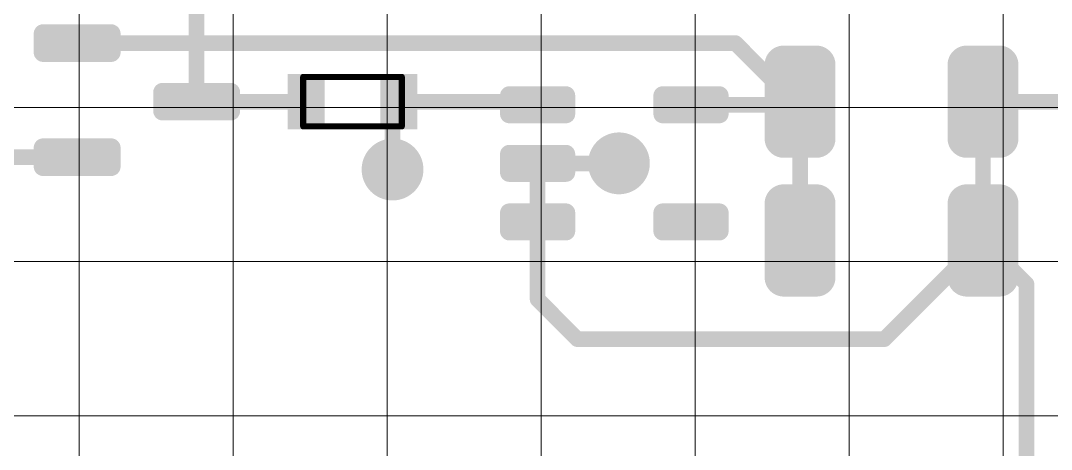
# Model space of a CAD drawing. Extents: x 1752 to 2593, y 74 to 668.
# Drawn here: x 1904.11 to 1935.35, y 530.14 to 543.11 of the extents above; entities that cross this region are included whole.
import ezdxf

# ---------------------------------------------------------------- set-up
doc = ezdxf.new("R2010")
doc.units = 0
doc.header["$MEASUREMENT"] = 0
doc.layers.get('0').update_dxf_attribs({"linetype": 'CONTINUOUS'})
for name, color, linetype in [('BottomSolder', 6, 'CONTINUOUS'), ('KeepOutLayer', 6, 'CONTINUOUS'), ('TopLayer', 1, 'CONTINUOUS')]:
    doc.layers.add(name, color=color, linetype=linetype)

# ---------------------------------------------------------------- blocks, each defined once
blk = doc.blocks.new('CAP3216X125N_26')
at = {"layer": 'TopLayer', "const_width": 0.31049976}
for points in [[(-1.90473076, 0.59948572, 1), (-1.594231, 0.59948572, 1)], [(-1.37573004, 0.59948572, 1), (-1.06523028, 0.59948572, 1)], [(1.06524044, 0.59948572, 1), (1.3757402, 0.59948572, 1)], [(1.59424116, 0.59948572, 1), (1.90474092, 0.59948572, 1)], [(-1.90473076, -0.59951112, 1), (-1.594231, -0.59951112, 1)], [(-1.37573004, -0.59951112, 1), (-1.06523028, -0.59951112, 1)], [(1.06524044, -0.59951112, 1), (1.3757402, -0.59951112, 1)], [(1.59424116, -0.59951112, 1), (1.90474092, -0.59951112, 1)]]:
    blk.add_lwpolyline(points, format="xyb", close=True, dxfattribs=at)
at = {"layer": 'TopLayer'}
for points in [[(-1.22048016, -0.91001088), (-1.22048016, 0.9099854799999999), (-1.74948088, -0.91001088), (-1.74948088, 0.9099854799999999)], [(1.74949104, -0.91001088), (1.74949104, 0.9099854799999999), (1.22049032, -0.91001088), (1.22049032, 0.9099854799999999)], [(-0.9099803999999999, -0.59951112), (-0.9099803999999999, 0.59948572), (-2.05998064, -0.59951112), (-2.05998064, 0.59948572)], [(2.0599908, -0.59951112), (2.0599908, 0.59948572), (0.90999056, -0.59951112), (0.90999056, 0.59948572)]]:
    blk.add_solid(points, dxfattribs=at)
blk = doc.blocks.new('CAP3216X125N_29')
at = {"layer": 'TopLayer', "const_width": 0.31049976}
for points in [[(-1.90473076, 0.5995187399999999, 1), (-1.594231, 0.5995187399999999, 1)], [(-1.37573004, 0.5995187399999999, 1), (-1.06523028, 0.5995187399999999, 1)], [(1.06524044, 0.5995187399999999, 1), (1.3757402, 0.5995187399999999, 1)], [(1.59424116, 0.5995187399999999, 1), (1.90474092, 0.5995187399999999, 1)], [(-1.90473076, -0.5994781, 1), (-1.594231, -0.5994781, 1)], [(-1.37573004, -0.5994781, 1), (-1.06523028, -0.5994781, 1)], [(1.06524044, -0.5994781, 1), (1.3757402, -0.5994781, 1)], [(1.59424116, -0.5994781, 1), (1.90474092, -0.5994781, 1)]]:
    blk.add_lwpolyline(points, format="xyb", close=True, dxfattribs=at)
at = {"layer": 'TopLayer'}
for points in [[(-1.22048016, -0.9099778599999999), (-1.22048016, 0.9100185), (-1.74948088, -0.9099778599999999), (-1.74948088, 0.9100185)], [(1.74949104, -0.9099778599999999), (1.74949104, 0.9100185), (1.22049032, -0.9099778599999999), (1.22049032, 0.9100185)], [(-0.9099803999999999, -0.5994781), (-0.9099803999999999, 0.5995187399999999), (-2.05998064, -0.5994781), (-2.05998064, 0.5995187399999999)], [(2.0599908, -0.5994781), (2.0599908, 0.5995187399999999), (0.90999056, -0.5994781), (0.90999056, 0.5995187399999999)]]:
    blk.add_solid(points, dxfattribs=at)
blk = doc.blocks.new('SOT95P280X145_5N_56')
at = {"layer": 'TopLayer', "const_width": 0.1499997}
for points in [[(-1.78001422, 1.09998256, 1), (-1.63001706, 1.09998256, 1)], [(-0.86001606, 1.09998256, 1), (-0.7100189, 1.09998256, 1)], [(0.7099985799999999, 1.09998256, 1), (0.8599957399999999, 1.09998256, 1)], [(1.62999674, 1.09998256, 1), (1.7799939, 1.09998256, 1)], [(-1.78001422, 0.7999831599999999, 1), (-1.63001706, 0.7999831599999999, 1)], [(-0.86001606, 0.7999831599999999, 1), (-0.7100189, 0.7999831599999999, 1)], [(0.7099985799999999, 0.7999831599999999, 1), (0.8599957399999999, 0.7999831599999999, 1)], [(1.62999674, 0.7999831599999999, 1), (1.7799939, 0.7999831599999999, 1)], [(-1.78001422, 0.14997176, 1), (-1.63001706, 0.14997176, 1)], [(-0.86001606, 0.14997176, 1), (-0.7100189, 0.14997176, 1)], [(-1.78001422, -0.15002764, 1), (-1.63001706, -0.15002764, 1)], [(-0.86001606, -0.15002764, 1), (-0.7100189, -0.15002764, 1)], [(-1.78001422, -0.8000390399999999, 1), (-1.63001706, -0.8000390399999999, 1)], [(-0.86001606, -0.8000390399999999, 1), (-0.7100189, -0.8000390399999999, 1)], [(0.7099985799999999, -0.8000390399999999, 1), (0.8599957399999999, -0.8000390399999999, 1)], [(1.62999674, -0.8000390399999999, 1), (1.7799939, -0.8000390399999999, 1)], [(-1.78001422, -1.10003844, 1), (-1.63001706, -1.10003844, 1)], [(-0.86001606, -1.10003844, 1), (-0.7100189, -1.10003844, 1)], [(0.7099985799999999, -1.10003844, 1), (0.8599957399999999, -1.10003844, 1)], [(1.62999674, -1.10003844, 1), (1.7799939, -1.10003844, 1)]]:
    blk.add_lwpolyline(points, format="xyb", close=True, dxfattribs=at)
at = {"layer": 'TopLayer'}
for points in [[(-1.70501564, 0.64998346), (-0.7850174799999999, 0.64998346), (-1.70501564, 1.24998226), (-0.7850174799999999, 1.24998226)], [(0.78499716, 0.64998346), (1.70499532, 0.64998346), (0.78499716, 1.24998226), (1.70499532, 1.24998226)], [(-1.85501534, 0.7999831599999999), (-0.63501778, 0.7999831599999999), (-1.85501534, 1.09998256), (-0.63501778, 1.09998256)], [(0.63499746, 0.7999831599999999), (1.85499502, 0.7999831599999999), (0.63499746, 1.09998256), (1.85499502, 1.09998256)], [(-1.70501564, -0.30002734), (-0.7850174799999999, -0.30002734), (-1.70501564, 0.29997146), (-0.7850174799999999, 0.29997146)], [(-1.85501534, -0.15002764), (-0.63501778, -0.15002764), (-1.85501534, 0.14997176), (-0.63501778, 0.14997176)], [(-1.70501564, -1.25003814), (-0.7850174799999999, -1.25003814), (-1.70501564, -0.65003934), (-0.7850174799999999, -0.65003934)], [(0.78499716, -1.25003814), (1.70499532, -1.25003814), (0.78499716, -0.65003934), (1.70499532, -0.65003934)], [(-1.85501534, -1.10003844), (-0.63501778, -1.10003844), (-1.85501534, -0.8000390399999999), (-0.63501778, -0.8000390399999999)], [(0.63499746, -1.10003844), (1.85499502, -1.10003844), (0.63499746, -0.8000390399999999), (1.85499502, -0.8000390399999999)]]:
    blk.add_solid(points, dxfattribs=at)
blk = doc.blocks.new('___0603_72')
at = {"layer": 'KeepOutLayer', "const_width": 0.0999998}
for points in [[(-0.79995776, 0.39997888), (-0.79995776, -0.40001952)], [(0.8000390399999999, 0.39997888), (-0.79995776, 0.39997888)], [(0.8000390399999999, 0.39997888), (0.8000390399999999, -0.40001952)], [(0.8000390399999999, -0.40001952), (-0.79995776, -0.40001952)]]:
    blk.add_lwpolyline(points, dxfattribs=at)
at = {"layer": 'KeepOutLayer', "const_width": 0.0499999}
for points in [[(-0.8249564399999999, 0.39997888, 1), (-0.7749590799999999, 0.39997888, 1)], [(-0.8249564399999999, 0.39997888, 1), (-0.7749590799999999, 0.39997888, 1)], [(0.77504036, 0.39997888, 1), (0.82503772, 0.39997888, 1)], [(0.77504036, 0.39997888, 1), (0.82503772, 0.39997888, 1)], [(-0.8249564399999999, -0.40001952, 1), (-0.7749590799999999, -0.40001952, 1)], [(-0.8249564399999999, -0.40001952, 1), (-0.7749590799999999, -0.40001952, 1)], [(0.77504036, -0.40001952, 1), (0.82503772, -0.40001952, 1)], [(0.77504036, -0.40001952, 1), (0.82503772, -0.40001952, 1)]]:
    blk.add_lwpolyline(points, format="xyb", close=True, dxfattribs=at)
at = {"layer": 'TopLayer'}
for points in [[(-1.04996996, -0.4500194199999999), (-0.44997116, -0.4500194199999999), (-1.04996996, 0.44997878), (-0.44997116, 0.44997878)], [(0.45005244, -0.4500194199999999), (1.05005124, -0.4500194199999999), (0.45005244, 0.44997878), (1.05005124, 0.44997878)]]:
    blk.add_solid(points, dxfattribs=at)
blk = doc.blocks.new('SOT23_3P96_237X112L42X44_123')
at = {"layer": 'TopLayer', "const_width": 0.15249906}
for points in [[(-1.59873188, 1.10253018, 1), (-1.44623536, 1.10253018, 1)], [(-0.49373028, 1.10253018, 1), (-0.34123376, 1.10253018, 1)], [(-1.59873188, 0.79753206, 1), (-1.44623536, 0.79753206, 1)], [(-0.49373028, 0.79753206, 1), (-0.34123376, 0.79753206, 1)], [(0.34126932, 0.15251938, 1), (0.49376584, 0.15251938, 1)], [(1.44627092, 0.15251938, 1), (1.59876744, 0.15251938, 1)], [(0.34126932, -0.15247874, 1), (0.49376584, -0.15247874, 1)], [(1.44627092, -0.15247874, 1), (1.59876744, -0.15247874, 1)], [(-1.59873188, -0.7475042199999999, 1), (-1.44623536, -0.7475042199999999, 1)], [(-0.49373028, -0.7475042199999999, 1), (-0.34123376, -0.7475042199999999, 1)], [(-1.59873188, -1.05250234, 1), (-1.44623536, -1.05250234, 1)], [(-0.49373028, -1.05250234, 1), (-0.34123376, -1.05250234, 1)]]:
    blk.add_lwpolyline(points, format="xyb", close=True, dxfattribs=at)
at = {"layer": 'TopLayer'}
for points in [[(-1.52248362, 1.25502924), (-1.52248362, 0.645033), (-0.41748202, 1.25502924), (-0.41748202, 0.645033)], [(-1.67498268, 1.10253018), (-1.67498268, 0.79753206), (-0.26498296, 1.10253018), (-0.26498296, 0.79753206)], [(0.41751758, 0.30501844), (0.41751758, -0.3049778), (1.52251918, 0.30501844), (1.52251918, -0.3049778)], [(0.26501852, 0.15251938), (0.26501852, -0.15247874), (1.67501824, 0.15251938), (1.67501824, -0.15247874)], [(-1.52248362, -0.5950051599999999), (-1.52248362, -1.2050014), (-0.41748202, -0.5950051599999999), (-0.41748202, -1.2050014)], [(-1.67498268, -0.7475042199999999), (-1.67498268, -1.05250234), (-0.26498296, -0.7475042199999999), (-0.26498296, -1.05250234)]]:
    blk.add_solid(points, dxfattribs=at)

msp = doc.modelspace()

# ---------------------------------------------------------------- linework, layer by layer
at = {"lineweight": 9}
for p, q in [((1905.886099319274, 615.1674372301444), (1905.886099319274, 465.8091769876678)), ((1910.553545357919, 615.1674372301444), (1910.553545357919, 461.1417369233536)), ((1915.220991396564, 615.1674372301444), (1915.220991396564, 465.8091769876678)), ((1919.88843743521, 615.1674372301444), (1919.88843743521, 465.8091769876678)), ((1924.555883473855, 615.1674372301444), (1924.555883473855, 465.8091769876678)), ((1929.2233295125, 615.1674372301444), (1929.2233295125, 461.1417369233536)), ((1933.890775551145, 615.1674372301444), (1933.890775551145, 465.8091769876678)), ((2003.902491073655, 540.4883195803219), (1812.53717854637, 540.4883195803219)), ((2041.242065366484, 540.488299386842), (1849.8767528392, 540.488299386842)), ((2003.902491073655, 535.8208735416769), (1817.204648295641, 535.8208735416769)), ((2041.242065366484, 535.8208533481967), (1854.54422258847, 535.8208533481967)), ((2003.902491073655, 531.1534275030316), (1817.204648295641, 531.1534275030316)), ((2041.242065366484, 531.1534073095514), (1854.54422258847, 531.1534073095514))]:
    msp.add_line(p, q, dxfattribs=at)
at = {"layer": 'BottomSolder', "const_width": 0.9364748796110403}
for points in [[(1914.918151095214, 538.6075464217678, 1), (1915.854625974825, 538.6075464217678, 1)], [(1921.779247483792, 538.7941964686662, 1), (1922.715722363402, 538.7941964686662, 1)]]:
    msp.add_lwpolyline(points, format="xyb", close=True, dxfattribs=at)
at = {"layer": 'TopLayer', "const_width": 0.4742125175263521}
for points in [[(1909.449437500597, 540.661265992671), (1909.449437500597, 548.1290698761724)], [(1905.827497134233, 542.4349156507232), (1925.776005424008, 542.4349156507232)], [(1925.776005424008, 542.4349156507232), (1927.643074948012, 540.5678461267181)], [(1925.776005424008, 542.4349156507232), (1927.643074948012, 540.5678461267181)], [(1925.776005424008, 542.4349156507232), (1927.643074948012, 540.5678461267181)], [(1909.449437500597, 540.661265992671), (1912.348772832752, 540.661265992671)], [(1915.386388535019, 540.0508596401111), (1915.996794887579, 540.661265992671)], [(1915.386388535019, 540.0508596401111), (1915.996794887579, 540.661265992671)], [(1915.573038581918, 540.661265992671), (1915.996794887579, 540.661265992671)], [(1915.784916734748, 540.4493878398401), (1915.996794887579, 540.661265992671)], [(1915.996794887579, 540.661265992671), (1919.689677446564, 540.661265992671)], [(1919.689677446564, 540.661265992671), (1919.783097312516, 540.5678461267181)], [(1924.431897464331, 540.5678461267181), (1927.643074948012, 540.5678461267181)], [(1927.643074948012, 540.5678461267181), (1927.736494813965, 540.661265992671)], [(1927.736494813965, 536.4605018274154), (1927.736494813965, 540.661265992671)], [(1933.281366938897, 536.4605018274154), (1933.281366938897, 540.661265992671)], [(1933.281366938897, 540.661265992671), (1936.949969816984, 540.661265992671)], [(1915.386388535019, 540.0508596401111), (1915.784916734748, 540.4493878398401)], [(1915.386388535019, 538.6075464217678), (1915.386388535019, 540.0508596401111)], [(1889.248742994002, 538.9809413580678), (1905.827497134233, 538.9809413580678)], [(1919.783097312516, 537.0205468106141), (1919.783097312516, 538.7941964686662)], [(1919.783097312516, 538.7941964686662), (1922.247484923597, 538.7941964686662)], [(1919.783097312516, 534.6775576040199), (1919.783097312516, 537.0205468106141)], [(1930.294207448495, 533.4733423370134), (1933.281366938897, 536.4605018274154)], [(1933.281366938897, 536.4605018274154), (1934.597591202543, 535.1442775637694)], [(1934.597591202543, 523.1583664982835), (1934.597591202543, 535.1442775637694)], [(1919.783097312516, 534.6775576040199), (1920.987312579522, 533.4733423370134)], [(1920.987312579522, 533.4733423370134), (1930.294207448495, 533.4733423370134)]]:
    msp.add_lwpolyline(points, dxfattribs=at)
at = {"layer": 'TopLayer'}
for points, const_width in [([(1905.708944004851, 542.4349156507232, 1), (1905.946050263614, 542.4349156507232, 1)], 0.2371062587631761), ([(1925.657452294625, 542.4349156507232, 1), (1925.894558553388, 542.4349156507232, 1)], 0.2371062587631761), ([(1925.657452294625, 542.4349156507232, 1), (1925.894558553388, 542.4349156507232, 1)], 0.2371062587631761), ([(1925.657452294625, 542.4349156507232, 1), (1925.894558553388, 542.4349156507232, 1)], 0.2371062587631761), ([(1925.657452294625, 542.4349156507232, 1), (1925.894558553388, 542.4349156507232, 1)], 0.2371062587631761), ([(1909.330884371214, 540.661265992671, 1), (1909.567990629977, 540.661265992671, 1)], 0.2371062587631761), ([(1909.330884371214, 540.661265992671, 1), (1909.567990629977, 540.661265992671, 1)], 0.2371062587631761), ([(1912.23021970337, 540.661265992671, 1), (1912.467325962134, 540.661265992671, 1)], 0.2371062587631761), ([(1915.454485452536, 540.661265992671, 1), (1915.691591711299, 540.661265992671, 1)], 0.2371062587631761), ([(1915.878241758197, 540.661265992671, 1), (1916.115348016961, 540.661265992671, 1)], 0.2371062587631761), ([(1915.878241758197, 540.661265992671, 1), (1916.115348016961, 540.661265992671, 1)], 0.2371062587631761), ([(1915.878241758197, 540.661265992671, 1), (1916.115348016961, 540.661265992671, 1)], 0.2371062587631761), ([(1915.878241758197, 540.661265992671, 1), (1916.115348016961, 540.661265992671, 1)], 0.2371062587631761), ([(1915.878241758197, 540.661265992671, 1), (1916.115348016961, 540.661265992671, 1)], 0.2371062587631761), ([(1919.571124317182, 540.661265992671, 1), (1919.808230575945, 540.661265992671, 1)], 0.2371062587631761), ([(1919.571124317182, 540.661265992671, 1), (1919.808230575945, 540.661265992671, 1)], 0.2371062587631761), ([(1919.664544183135, 540.5678461267181, 1), (1919.901650441898, 540.5678461267181, 1)], 0.2371062587631761), ([(1924.313344334949, 540.5678461267181, 1), (1924.550450593712, 540.5678461267181, 1)], 0.2371062587631761), ([(1927.524521818631, 540.5678461267181, 1), (1927.761628077394, 540.5678461267181, 1)], 0.2371062587631761), ([(1927.524521818631, 540.5678461267181, 1), (1927.761628077394, 540.5678461267181, 1)], 0.2371062587631761), ([(1927.524521818631, 540.5678461267181, 1), (1927.761628077394, 540.5678461267181, 1)], 0.2371062587631761), ([(1927.524521818631, 540.5678461267181, 1), (1927.761628077394, 540.5678461267181, 1)], 0.2371062587631761), ([(1927.524521818631, 540.5678461267181, 1), (1927.761628077394, 540.5678461267181, 1)], 0.2371062587631761), ([(1927.617941684583, 540.661265992671, 1), (1927.855047943347, 540.661265992671, 1)], 0.2371062587631761), ([(1927.617941684583, 540.661265992671, 1), (1927.855047943347, 540.661265992671, 1)], 0.2371062587631761), ([(1933.162813809515, 540.661265992671, 1), (1933.399920068278, 540.661265992671, 1)], 0.2371062587631761), ([(1933.162813809515, 540.661265992671, 1), (1933.399920068278, 540.661265992671, 1)], 0.2371062587631761), ([(1915.666363605366, 540.4493878398401, 1), (1915.90346986413, 540.4493878398401, 1)], 0.2371062587631761), ([(1915.666363605366, 540.4493878398401, 1), (1915.90346986413, 540.4493878398401, 1)], 0.2371062587631761), ([(1915.267835405637, 540.0508596401111, 1), (1915.5049416644, 540.0508596401111, 1)], 0.2371062587631761), ([(1915.267835405637, 540.0508596401111, 1), (1915.5049416644, 540.0508596401111, 1)], 0.2371062587631761), ([(1915.267835405637, 540.0508596401111, 1), (1915.5049416644, 540.0508596401111, 1)], 0.2371062587631761), ([(1915.267835405637, 540.0508596401111, 1), (1915.5049416644, 540.0508596401111, 1)], 0.2371062587631761), ([(1921.874089987297, 538.7941964686662, 1), (1922.620879859897, 538.7941964686662, 1)], 0.7467898726004993), ([(1905.708944004851, 538.9809413580678, 1), (1905.946050263614, 538.9809413580678, 1)], 0.2371062587631761), ([(1915.012993598719, 538.6075464217678, 1), (1915.759783471319, 538.6075464217678, 1)], 0.7467898726004993), ([(1919.664544183135, 538.7941964686662, 1), (1919.901650441898, 538.7941964686662, 1)], 0.2371062587631761), ([(1919.664544183135, 538.7941964686662, 1), (1919.901650441898, 538.7941964686662, 1)], 0.2371062587631761), ([(1922.128931794216, 538.7941964686662, 1), (1922.366038052979, 538.7941964686662, 1)], 0.2371062587631761), ([(1915.267835405637, 538.6075464217678, 1), (1915.5049416644, 538.6075464217678, 1)], 0.2371062587631761), ([(1919.664544183135, 537.0205468106141, 1), (1919.901650441898, 537.0205468106141, 1)], 0.2371062587631761), ([(1919.664544183135, 537.0205468106141, 1), (1919.901650441898, 537.0205468106141, 1)], 0.2371062587631761), ([(1927.617941684583, 536.4605018274154, 1), (1927.855047943347, 536.4605018274154, 1)], 0.2371062587631761), ([(1933.162813809515, 536.4605018274154, 1), (1933.399920068278, 536.4605018274154, 1)], 0.2371062587631761), ([(1933.162813809515, 536.4605018274154, 1), (1933.399920068278, 536.4605018274154, 1)], 0.2371062587631761), ([(1933.162813809515, 536.4605018274154, 1), (1933.399920068278, 536.4605018274154, 1)], 0.2371062587631761), ([(1934.479038073162, 535.1442775637694, 1), (1934.716144331925, 535.1442775637694, 1)], 0.2371062587631761), ([(1934.479038073162, 535.1442775637694, 1), (1934.716144331925, 535.1442775637694, 1)], 0.2371062587631761), ([(1919.664544183135, 534.6775576040199, 1), (1919.901650441898, 534.6775576040199, 1)], 0.2371062587631761), ([(1919.664544183135, 534.6775576040199, 1), (1919.901650441898, 534.6775576040199, 1)], 0.2371062587631761), ([(1920.868759450142, 533.4733423370134, 1), (1921.105865708905, 533.4733423370134, 1)], 0.2371062587631761), ([(1920.868759450142, 533.4733423370134, 1), (1921.105865708905, 533.4733423370134, 1)], 0.2371062587631761), ([(1930.175654319113, 533.4733423370134, 1), (1930.412760577876, 533.4733423370134, 1)], 0.2371062587631761), ([(1930.175654319113, 533.4733423370134, 1), (1930.412760577876, 533.4733423370134, 1)], 0.2371062587631761)]:
    msp.add_lwpolyline(points, format="xyb", close=True, dxfattribs=dict(at, const_width=const_width))

# ---------------------------------------------------------------- block references
at = {"xscale": 1.866978415458079, "yscale": 1.866978415458079, "zscale": 1.866978415458079}
for name, p in [('SOT23_3P96_237X112L42X44_123', (1907.638434122538, 540.6612280556693)), ('CAP3216X125N_29', (1930.508921392181, 540.6612280556693)), ('SOT95P280X145_5N_56', (1922.107516356924, 538.7942486320429)), ('CAP3216X125N_26', (1930.508921392181, 536.460525538041))]:
    msp.add_blockref(name, p, dxfattribs=at)
at = {"xscale": 1.866978415458079, "yscale": 1.866978415458079, "zscale": 1.866978415458079, "rotation": 180}
msp.add_blockref('___0603_72', (1914.172859734168, 540.6612280556693), dxfattribs=at)

doc.saveas('drawing.dxf')
